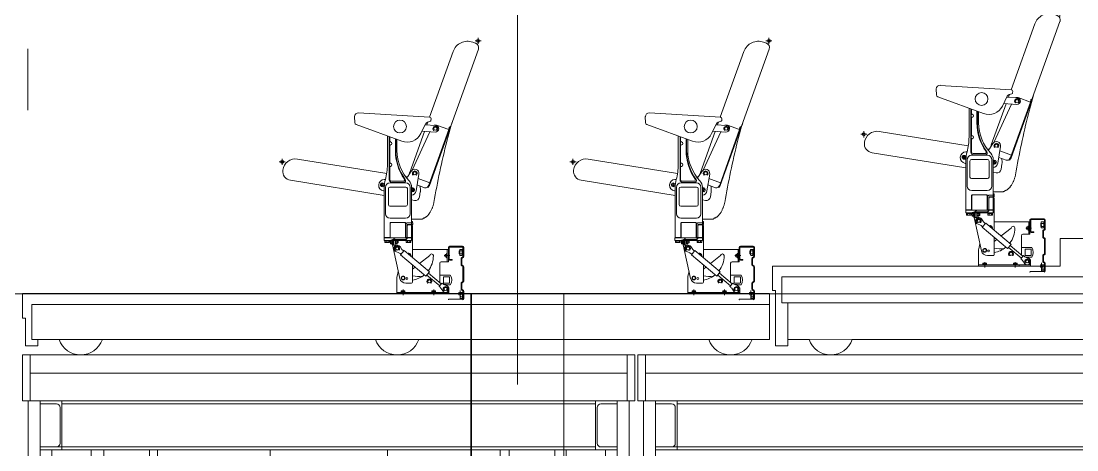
# Model space of a CAD drawing. Header units: millimetres. Extents: x 51154 to 151340, y -24069 to 30962.
# Drawn here: x 108710 to 112159, y -1409 to -10 of the extents above; entities that cross this region are included whole.
import ezdxf

# ---------------------------------------------------------------- set-up
doc = ezdxf.new("R2010")
doc.units = ezdxf.units.MM
for name, pattern in [('IMPORT-CENTRE2', [5625, 3750, -625, 625, -625]), ('IMPORT-HIDDEN2 _5_', [952.5, 635, -317.5]), ('Осевые', [6350, 1270, -952.5, 3175, -952.5])]:
    doc.linetypes.add(name, pattern=pattern)
for name, color, linetype, lineweight, true_color in [('Ломаная-1-1', 9, 'Continuous', 9, 0x808080), ('Ломаная-1-2', 9, 'IMPORT-CENTRE2', 9, 0x808080), ('Ломаная-1-3', 9, 'IMPORT-HIDDEN2 _5_', 9, 0x808080), ('Оси-3', 7, 'Осевые', 9, 0xaaaaaa), ('Партер_ТХ_для_Разрез_dwg _2_-1', 9, 'Continuous', 9, 0x808080)]:
    doc.layers.add(name, color=color, linetype=linetype, lineweight=lineweight, true_color=true_color)
doc.layers.add('Перекрытия', color=7, linetype='Continuous', lineweight=9)
doc.layers.add('Стены', color=7, linetype='Continuous', lineweight=9)

# ---------------------------------------------------------------- blocks, each defined once
blk = doc.blocks.new('Партер_ТХ_для_Разрез_dwg_A$C5df4dec9-8380821-Разрез 1-1')
at = {"layer": 'Ломаная-1-1'}
for p, q in [((112085.5, 11.7), (112094.9, 8.3)), ((112092.9, 15.9), (112112.9, 15.9)), ((112102.9, 5.9), (112102.9, 25.9)), ((112021.5, -18.5), (111944.3, -233.5)), ((112103.9, -10.9), (112013.5, -262.5)), ((111944.7, -233.5), (111712.6, -219.2)), ((111949, -243.8), (111949.4, -238.8)), ((111704.7, -256.8), (111853.8, -311.3)), ((111931.7, -254.6), (111915.8, -286.7)), ((111930.2, -257.6), (111964.1, -259.7)), ((111938.6, -249.2), (111935.5, -257.9)), ((111937.5, -249.6), (111947, -246.4)), ((111957.6, -270.7), (111958.4, -270.7)), ((111959.5, -273.8), (111958.5, -276.3)), ((111962.1, -265.9), (111961.7, -265.1)), ((111964.8, -265.9), (111965.1, -265.1)), ((111967.3, -273.8), (111968.4, -276.3)), ((111969.2, -270.7), (111968.4, -270.7)), ((111806.7, -388.1), (111806.7, -294.1)), ((111812.7, -437.1), (111812.7, -296.3)), ((111814.7, -311.1), (111814.7, -297)), ((111832.7, -342.1), (111832.7, -303.6)), ((111834.2, -342.1), (111834.2, -304.1)), ((111837.7, -342.1), (111837.7, -305.4)), ((111927.7, -279.5), (111879.5, -413.7)), ((111887.9, -405.9), (111945.6, -280.6)), ((111919.6, -279), (111962.8, -281.7)), ((111814.7, -381.1), (111814.7, -326)), ((111452.9, -379), (111472.9, -379)), ((111462.9, -389), (111462.9, -369)), ((111804.4, -417.1), (111512.8, -369.9)), ((111814.7, -436.1), (111814.7, -396)), ((111873.5, -426.2), (111884.9, -409)), ((111894.8, -411.7), (111894.5, -410.9)), ((111897.5, -411.7), (111897.8, -410.9)), ((111489.9, -439.1), (111796.7, -488.8)), ((111796.2, -436.2), (111800.4, -436)), ((111815.4, -447.6), (111866.4, -447.6)), ((111820.7, -442.1), (111858.6, -442.1)), ((111821.7, -446.1), (111860.4, -446.1)), ((111872, -428.1), (111866.2, -427.1)), ((111890.4, -416.5), (111891.2, -416.5)), ((111892.3, -419.6), (111891.2, -422.1)), ((111900.1, -419.6), (111901.1, -422.1)), ((111900.7, -473), (111909.5, -418.7)), ((111901.9, -416.5), (111901.2, -416.5)), ((111945.2, -446.9), (111907.1, -433.2)), ((111787.3, -454.7), (111787.3, -453.5)), ((111789.8, -451), (111791, -451)), ((111791, -457.2), (111789.8, -457.2)), ((111793.5, -453.5), (111793.5, -454.7)), ((111794.2, -474), (111796.7, -474.4)), ((111796.7, -625.1), (111796.7, -463.1)), ((111800.9, -548.1), (111800.9, -462.1)), ((111809.8, -518.5), (111809.8, -466.2)), ((111814.9, -461.1), (111866.9, -461.1)), ((111872, -518.5), (111872, -466.2)), ((111880.9, -462.1), (111880.9, -548.1)), ((111885.7, -625.1), (111885.7, -461.5)), ((111886, -470.7), (111886, -469.5)), ((111888.5, -467), (111889.7, -467)), ((111889.7, -473.2), (111888.5, -473.2)), ((111892.2, -469.5), (111892.2, -470.7)), ((111903.7, -454.3), (111928.4, -463.2)), ((111914.3, -477), (111911.7, -493.3)), ((111885.7, -503.2), (111895.6, -504.8)), ((111814.9, -523.6), (111866.9, -523.6)), ((111815.3, -625.1), (111815.3, -579.1)), ((111866.4, -562.6), (111815.4, -562.6)), ((111815.9, -580.1), (111815.9, -624.1)), ((111864.6, -577.1), (111817.3, -577.1)), ((111865.9, -624.1), (111865.9, -580.1)), ((111866.6, -579.1), (111866.6, -625.1)), ((111885.7, -584.1), (111885.9, -584.1)), ((111888.9, -587.1), (111888.9, -691.8)), ((111797.7, -626.1), (111814.3, -626.1)), ((111812.2, -642.6), (111799.6, -642.6)), ((111803.9, -637.1), (111805.9, -635.1)), ((111805.9, -637.1), (111807.9, -635.1)), ((111817.2, -635.7), (111817.2, -645.5)), ((111822.7, -640.6), (111821.2, -639.1)), ((111822.7, -642.1), (111821.2, -640.6)), ((111847.4, -759.3), (111823.4, -650.1)), ((111831.9, -639.1), (111833.4, -640.6)), ((111831.9, -640.6), (111833.4, -642.1)), ((111867.6, -626.1), (111884.7, -626.1)), ((111882.2, -642.6), (111869.6, -642.6)), ((111873.9, -637.1), (111875.9, -635.1)), ((111875.9, -637.1), (111877.9, -635.1)), ((111833.1, -661.7), (111833.9, -661.7)), ((111835, -664.8), (111834, -667.2)), ((111844.4, -676.1), (111834.4, -671.7)), ((111837.5, -656.8), (111837.2, -656.1)), ((111840.3, -656.8), (111840.6, -656.1)), ((111842.8, -664.8), (111843.9, -667.2)), ((111844.7, -661.7), (111843.9, -661.7)), ((111850.9, -680.8), (111847.9, -678.3)), ((111854.1, -664.5), (111848, -655.5)), ((111859.9, -670.1), (111856.9, -667.6)), ((111874.2, -679.6), (111874.2, -679.5)), ((111877.3, -680.2), (111877.6, -679.5)), ((111881.7, -685.1), (111880.9, -685.1)), ((111911.7, -711), (111944.9, -685.1)), ((112010.9, -685.1), (111991.8, -685.1)), ((111994.4, -683.1), (111994.4, -687.1)), ((111995.2, -685.1), (111998.4, -685.1)), ((111998.4, -681.1), (111998.4, -689.1)), ((112002.4, -678.6), (112000.4, -678.6)), ((112002.4, -665.1), (112002.4, -705.1)), ((111888.9, -715.3), (111888.9, -772.1)), ((111888.9, -728.8), (111897.2, -722.3)), ((111977.9, -710.1), (111977.9, -771.1)), ((112000.4, -691.6), (112002.4, -691.6)), ((111838.5, -752.4), (111842.4, -736.6)), ((111935.9, -748.3), (111977.7, -783.3)), ((111941.1, -742.1), (111982.9, -777.2)), ((111977.9, -748.4), (112012.1, -748.4)), ((111989.8, -755.4), (111989.8, -773.4)), ((112008.8, -754.4), (111990.8, -754.4)), ((112009.8, -773.4), (112009.8, -755.4)), ((111885.9, -775.1), (111867, -775.1)), ((111938, -769.3), (111938.8, -769.3)), ((111939.9, -772.4), (111938.8, -774.9)), ((111942.4, -764.5), (111942.1, -763.8)), ((111945.1, -764.5), (111945.4, -763.8)), ((111947.7, -772.4), (111948.7, -774.9)), ((111949.5, -769.3), (111948.8, -769.3)), ((111981.6, -791.2), (111987.6, -800.2)), ((111990.8, -774.4), (112008.8, -774.4)), ((111991.3, -779.6), (112001.2, -784)), ((111995.4, -789.2), (111995.1, -788.5)), ((111998.1, -789.2), (111998.4, -788.5)), ((111998.7, -780.4), (112012.1, -780.4)), ((112047.6, -774.6), (112047.6, -794.6)), ((112049.9, -774.6), (112049.9, -794.6)), ((111837.9, -805.6), (112007.9, -805.6)), ((111857.9, -803.6), (111856.4, -805.1)), ((111857.9, -814.1), (111857.9, -796)), ((111859.4, -803.6), (111857.9, -805.1)), ((111957.9, -803.6), (111956.4, -805.1)), ((111957.9, -814.1), (111957.9, -796)), ((111959.4, -803.6), (111957.9, -805.1)), ((111960.8, -803.6), (111960.8, -800)), ((111970.9, -805.6), (111970.9, -809.1)), ((111991, -794.1), (111991.8, -794.1)), ((111992.9, -797.2), (111991.8, -799.6)), ((112000.7, -797.2), (112001.7, -799.6)), ((112002.5, -794.1), (112001.8, -794.1)), ((112052.1, -827.3), (112006.4, -827.3)), ((112033.9, -809.1), (112053.9, -809.1)), ((112043.9, -819.1), (112043.9, -799.1)), ((112043.9, -809.1), (112043.9, -827.1)), ((112049.5, -797.8), (112052.9, -799.8)), ((112050.7, -795.8), (112054, -797.8)), ((112053.4, -805.6), (112051.9, -805.6)), ((112051.9, -823.6), (112053.4, -823.6)), ((112053.6, -825.8), (112053.6, -801.1)), ((112055.9, -825.8), (112055.9, -801.1)), ((112005.9, -827.8), (112005.9, -829.1))]:
    blk.add_line(p, q, dxfattribs=at)
at = {"layer": 'Ломаная-1-1', "flags": 128}
for points in [[(111699.4, -230.9), (111699.3, -231.9), (111700.1, -250.5)], [(111967.5, -259.4), (112007.4, -273.7), (112008.1, -265.8), (112010.1, -265.9), (112009.4, -274.2), (111944, -456.2), (111939.3, -463), (111937.6, -461.8), (111942.2, -455.3), (112007.4, -273.7)], [(111885.7, -573.9), (111889, -573.9), (111889, -577.1), (111885.7, -577.1)], [(111885.7, -583.1), (111889.4, -583.1), (111889.4, -578.1), (111885.7, -578.1)], [(111813.6, -635.1), (111813.6, -637.1), (111798.2, -637.1), (111798.2, -635.1)], [(111798.4, -637.1), (111798.4, -641.9), (111799.6, -642.6), (111802.2, -641.9), (111802.2, -637.1)], [(111813.4, -637.1), (111813.4, -641.9), (111812.2, -642.6), (111809.7, -641.9), (111809.7, -637.1)], [(111817.5, -635.1), (111817.2, -635.7), (111817.7, -637.7), (111821.2, -637.7)], [(111821.2, -646.3), (111817.7, -646.3), (111817.2, -645.5), (111817.7, -643.4), (111821.2, -643.4)], [(111821.2, -635.1), (111821.2, -646.7), (111822.7, -646.7)], [(111825.9, -635.1), (111825.9, -650.1), (111822.7, -650.1), (111822.7, -635.1)], [(111826.9, -635.1), (111826.9, -650.6), (111831.9, -650.6), (111831.9, -635.1)], [(111831.9, -646.7), (111833.4, -646.7), (111833.4, -635.1)], [(111833.4, -634.8), (111837.9, -634.8), (111838.1, -635.1), (111838.4, -635.7), (111837.9, -637.7), (111833.4, -637.7)], [(111833.4, -646.3), (111837.9, -646.3), (111838.4, -645.5), (111838.4, -635.7)], [(111833.4, -643.4), (111837.9, -643.4), (111838.4, -645.5), (111837.9, -643.4)], [(111838.4, -637.6), (111841.2, -637.6), (111842.2, -638.6), (111842.2, -642.6), (111841.2, -643.6), (111838.4, -643.6)], [(111883.6, -635.1), (111883.6, -637.1), (111868.2, -637.1), (111868.2, -635.1)], [(111868.4, -637.1), (111868.4, -641.9), (111869.6, -642.6), (111872.2, -641.9), (111872.2, -637.1)], [(111883.4, -637.1), (111883.4, -641.9), (111882.2, -642.6), (111879.7, -641.9), (111879.7, -637.1)], [(111888.9, -665.1), (112005.9, -665.1), (112005.9, -705.1), (111982.9, -705.1)], [(111999.4, -679.1), (111998.4, -681.1), (111995.2, -681.1)], [(111999.4, -691.1), (111998.4, -689.1), (111995.2, -689.1)], [(111837.9, -757.2), (111837.9, -809.1), (112007.9, -809.1), (112007.9, -793.7)], [(111987.8, -777.4), (111984.8, -774.9), (111975.8, -785.6), (111978.8, -788.1)], [(112005, -786.6), (111997.9, -779.6), (111991.2, -779.6)], [(111851.8, -805.1), (111851.8, -803.6), (111864, -803.6), (111864, -805.1)], [(111852.2, -803.6), (111852.2, -800), (111853, -799.6), (111855, -800), (111855, -803.6)], [(111853, -799.6), (111862.8, -799.6), (111863.7, -800), (111863.7, -803.6)], [(111860.8, -803.6), (111860.8, -800), (111862.8, -799.6), (111860.8, -800)], [(111951.8, -805.1), (111951.8, -803.6), (111964, -803.6), (111964, -805.1)], [(111952.2, -803.6), (111952.2, -800), (111953, -799.6)], [(111955, -803.6), (111955, -800), (111953, -799.6), (111962.8, -799.6), (111960.8, -800), (111962.8, -799.6), (111963.7, -800), (111963.7, -803.6)], [(112051.9, -809.7), (112045.8, -809.7), (112044.9, -806.3), (112045.8, -804.8), (112051.9, -804.8), (112051.9, -824.4), (112045.8, -824.4), (112044.9, -822.8), (112044.9, -806.3)], [(112044.9, -822.8), (112045.8, -819.5), (112051.9, -819.5)]]:
    blk.add_lwpolyline(points, dxfattribs=at)
for points in [[(111795.9, -627.1), (111795.9, -635.1), (111885.9, -635.1), (111885.9, -627.1)], [(112009.7, -654.6), (112052.1, -654.6)], [(111849.6, -682.4), (111932.7, -752.1), (111944.3, -738.3), (111861.2, -668.6)], [(111999.4, -677.6), (111999.4, -692.6), (112000.4, -692.6), (112000.4, -677.6)], [(112005.9, -695.8), (112005.9, -658.4)], [(112008.2, -695.8), (112008.2, -658.4)], [(112009.7, -656.9), (112052.1, -656.9)], [(112041.1, -678.6), (112041.1, -670.6), (112042.1, -669.6), (112042.9, -669.6), (112042.1, -669.6), (112041.1, -670.6)], [(112042.1, -679.6), (112042.9, -679.6), (112042.1, -679.6), (112041.1, -678.6)], [(112050, -679.5), (112050.9, -682.8), (112050, -684.4), (112043.8, -684.4), (112042.9, -682.8), (112042.9, -666.3), (112043.8, -669.7), (112050, -669.7), (112050.9, -666.3), (112050, -664.8), (112043.8, -664.8), (112042.9, -666.3), (112042.9, -682.8), (112043.8, -679.5)], [(112042.9, -666.3), (112043.8, -669.7), (112050, -669.7), (112050.9, -666.3), (112050, -664.8), (112043.8, -664.8)], [(112050.9, -682.8), (112050, -684.4), (112043.8, -684.4), (112042.9, -682.8), (112043.8, -679.5), (112050, -679.5)], [(112052.9, -689.3), (112049.5, -691.3)], [(112050.9, -683.8), (112053.4, -683.8), (112050.9, -683.8), (112050.9, -665.4), (112053.4, -665.4), (112050.9, -665.4)], [(112050.9, -672.1), (112053.4, -674.6)], [(112050.9, -674.6), (112053.4, -677.1)], [(112053.6, -658.4), (112053.6, -688)], [(112055.9, -658.4), (112055.9, -688)], [(112017.4, -697.3), (112009.7, -697.3)], [(112017.4, -699.6), (112009.7, -699.6)], [(112017.9, -699.1), (112017.9, -697.8)], [(112047.6, -714.6), (112047.6, -694.6)], [(112052.9, -719.8), (112049.5, -717.8)], [(112049.9, -714.6), (112049.9, -694.6)], [(112054, -691.3), (112050.7, -693.3)], [(112054, -717.8), (112050.7, -715.8)], [(112053.6, -721.1), (112053.6, -768)], [(112055.9, -721.1), (112055.9, -768)], [(111862.9, -760.7), (111857.9, -763.6), (111852.9, -760.7), (111852.9, -755), (111857.9, -752.1), (111862.9, -755)], [(112052.9, -769.3), (112049.5, -771.3)], [(112054, -771.3), (112050.7, -773.3)]]:
    blk.add_lwpolyline(points, close=True, dxfattribs=at)
at = {"layer": 'Ломаная-1-1'}
for centre, radius in [((112102.9, 15.9), 5), ((111847.7, -263.6), 21), ((111963.4, -270.7), 5), ((111462.9, -379), 5), ((111896.2, -416.5), 5), ((111790.4, -454.1), 6.2), ((111790.4, -454.1), 5.88), ((111838.9, -661.7), 5), ((111857.9, -757.9), 6.1), ((111857.9, -757.9), 5), ((111870.7, -759.9), 3.1), ((111943.8, -769.3), 5), ((111996.8, -794.1), 5), ((112043.9, -809.1), 5)]:
    blk.add_circle(centre, radius, dxfattribs=at)
for centre, radius, start, end in [((112068.6, -35.4), 50, 70.2389, 160.2389), ((112089.8, -5.8), 15, 340.2389, 70.2389), ((111711.8, -231.6), 12.5, 86.4594, 176.4594), ((111944.4, -238.5), 5, 356.4594, 86.4594), ((111707.1, -250.2), 7, 182.4594, 249.9164), ((111940.7, -259.1), 10, 108.2608, 153.5273), ((111946.1, -243.6), 3, 288.2608, 356.4594), ((111963.4, -270.7), 8, 314.3628, 225.6372), ((111963.4, -270.7), 6.2, 110.7491, 176.0454), ((111957.6, -270.3), 0.4, 176.0454, 270), ((111963.4, -270.7), 12, 70.2389, 110.0325), ((111961.4, -265.3), 0.4, 22.7577, 110.7491), ((111963.4, -270.7), 11, 266.476, 86.476), ((111965.5, -265.3), 0.4, 69.2509, 157.2423), ((111963.4, -270.7), 6.2, 3.9546, 69.2509), ((111969.2, -270.3), 0.4, 270, 3.9546), ((112008.8, -260.9), 5, 270.3324, 340.2389), ((111871, -264.4), 50, 249.9164, 333.5273), ((111958.1, -276.1), 0.4, 225.6372, 337.2423), ((111968.7, -276.1), 0.4, 202.7577, 314.3628), ((111831.9, -318.3), 18, 165.4619, 196.4847), ((111817.2, -311.1), 2.5, 180, 266.1774), ((111817.2, -326), 2.5, 93.8226, 180), ((111816.7, -318.6), 5, 273.8226, 86.1774), ((111994.2, -341.8), 161.5, 180.0933, 215.2308), ((111994.2, -341.8), 160, 180.0933, 216.2942), ((111987.6, -339), 150, 181.1497, 222.8476), ((111506.2, -410.8), 41.5, 80.798, 173.2899), ((111494.7, -409.5), 30, 173.2899, 260.798), ((111626.7, -388.9), 180, 344.6396, 0.2654), ((111831.9, -388.3), 18, 165.4619, 196.4847), ((111817.2, -381.1), 2.5, 180, 266.1774), ((111817.2, -396), 2.5, 93.8226, 180), ((111816.7, -388.6), 5, 273.8226, 86.1774), ((111907.7, -423.9), 30, 160.2389, 171.2397), ((111896.2, -416.5), 13.5, 350.798, 146.3235), ((111896.2, -416.5), 8, 314.3628, 225.6372), ((111896.2, -416.5), 6.2, 110.7491, 176.0454), ((111894.1, -411.1), 0.4, 22.7577, 110.7491), ((111898.2, -411.1), 0.4, 69.2509, 157.2423), ((111896.2, -416.5), 6.2, 3.9546, 69.2509), ((111797.2, -455.2), 19, 92.9046, 260.798), ((111896.7, -463.1), 100, 164.6396, 180), ((111815.4, -462.1), 14.5, 90, 180), ((111821.7, -437.1), 9, 180, 270), ((111820.7, -436.1), 6, 180, 270), ((111858.6, -437.6), 4.5, 270, 35.2308), ((111860.4, -440.1), 6, 270, 36.2942), ((111866.4, -462.1), 14.5, 0, 90), ((111861, -417.9), 15, 301.7028, 326.3235), ((111855.7, -461.5), 30, 360, 42.8476), ((111890.4, -416.1), 0.4, 176.0454, 270), ((111890.8, -422), 0.4, 225.6372, 337.2423), ((111901.5, -422), 0.4, 202.7577, 314.3628), ((111901.9, -416.1), 0.4, 270, 3.9546), ((111787.3, -451), 2.5, 270, 0), ((111787.3, -457.2), 2.5, 0, 90), ((111793.5, -451), 2.5, 180, 270), ((111793.5, -457.2), 2.5, 90, 180), ((111814.9, -466.2), 5.1, 90, 180), ((111866.9, -466.2), 5.1, 0, 90), ((111889.1, -470.1), 6.2, 236.0931, 123.9069), ((111889.1, -470.1), 5.88, 233.9889, 126.0111), ((111882.9, -470.1), 18, 278.7173, 350.798), ((111886, -467), 2.5, 270, 0), ((111886, -473.2), 2.5, 0, 90), ((111892.2, -467), 2.5, 180, 270), ((111892.2, -473.2), 2.5, 90, 180), ((111873.4, -470.3), 41.5, 350.798, 17.8877), ((111931.8, -453.8), 10, 250.2389, 305.9877), ((111897.9, -491), 14, 260.798, 350.798), ((111815.4, -548.1), 14.5, 180, 270), ((111814.9, -518.5), 5.1, 180, 270), ((111866.4, -548.1), 14.5, 270, 360), ((111866.9, -518.5), 5.1, 270, 360), ((111817.3, -579.1), 2, 90, 180), ((111818.9, -580.1), 3, 90, 180), ((111862.9, -580.1), 3, 0, 90), ((111864.6, -579.1), 2, 0, 90), ((111885.9, -587.1), 3, 0, 90), ((111797.7, -625.1), 1, 180, 270), ((111805.9, -632.1), 10.5, 249.065, 290.935), ((111814.3, -625.1), 1, 270, 0), ((111818.9, -624.1), 3, 180, 270), ((111825.9, -640.6), 8.67, 160.6265, 199.3735), ((111838.9, -661.7), 11, 34.0174, 246.0067), ((111838.9, -661.7), 8, 314.3628, 225.6372), ((111829.7, -640.6), 8.67, 340.6265, 19.3735), ((111862.9, -624.1), 3, 270, 0), ((111867.6, -625.1), 1, 180, 270), ((111875.9, -632.1), 10.5, 249.065, 290.935), ((111884.7, -625.1), 1, 270, 0), ((112009.7, -658.4), 3.8, 90, 180), ((112009.7, -658.4), 3.8, 90, 180), ((112052.1, -658.4), 3.8, 0, 90), ((112052.1, -658.4), 3.8, 0, 90), ((111838.9, -661.7), 6.2, 110.7491, 176.0454), ((111833.1, -661.3), 0.4, 176.0454, 270), ((111833.6, -667.1), 0.4, 225.6372, 337.2423), ((111836.9, -656.2), 0.4, 22.7577, 110.7491), ((111841, -656.2), 0.4, 69.2509, 157.2423), ((111838.9, -661.7), 6.2, 3.9546, 69.2509), ((111844.2, -667.1), 0.4, 202.7577, 314.3628), ((111838.3, -689.8), 15, 50.0121, 66.0067), ((111844.7, -661.3), 0.4, 270, 3.9546), ((111866.5, -656.1), 15, 214.0174, 230.0121), ((111875.9, -685.1), 8, 343.2115, 116.8127), ((111873.8, -679.6), 0.4, 22.7577, 87.7552), ((111875.9, -685.1), 5, 359.0838, 100.9404), ((111878, -679.6), 0.4, 69.2509, 157.2423), ((111875.9, -685.1), 6.2, 3.9546, 69.2509), ((111881.7, -684.7), 0.4, 270, 3.9546), ((111875.9, -685.1), 81, 322.2437, 360), ((111950.9, -685.1), 6, 0, 180), ((111997.4, -683.1), 3.04, 138.8879, 221.1121), ((111997.4, -687.1), 3.04, 138.8879, 221.1121), ((112009.7, -658.4), 1.5, 90, 180), ((112009.7, -658.4), 1.5, 90, 180), ((112056.8, -674.6), 13.9, 159.3001, 200.6999), ((112056.8, -674.6), 13.9, 159.3001, 200.6999), ((112037, -674.6), 13.9, 339.3001, 20.6999), ((112037, -674.6), 13.9, 339.3001, 20.6999), ((112052.1, -658.4), 1.5, 0, 90), ((112052.1, -658.4), 1.5, 0, 90), ((112052.1, -688), 1.5, 300, 0), ((112052.1, -688), 1.5, 300, 0), ((112052.1, -688), 3.8, 300, 0), ((112052.1, -688), 3.8, 300, 0), ((111982.9, -710.1), 5, 90, 180), ((112009.7, -695.8), 3.8, 180, 270), ((112009.7, -695.8), 3.8, 180, 270), ((112009.7, -695.8), 1.5, 180, 270), ((112009.7, -695.8), 1.5, 180, 270), ((112017.4, -697.8), 0.5, 0, 90), ((112017.4, -697.8), 0.5, 0, 90), ((112017.4, -699.1), 0.5, 270, 0), ((112017.4, -699.1), 0.5, 270, 0), ((112051.4, -694.6), 3.8, 120, 180), ((112051.4, -694.6), 3.8, 120, 180), ((112051.4, -714.6), 3.8, 180, 240), ((112051.4, -714.6), 3.8, 180, 240), ((112051.4, -694.6), 1.5, 120, 180), ((112051.4, -694.6), 1.5, 120, 180), ((112051.4, -714.6), 1.5, 180, 240), ((112051.4, -714.6), 1.5, 180, 240), ((112052.1, -721.1), 1.5, 0, 60), ((112052.1, -721.1), 1.5, 0, 60), ((112052.1, -721.1), 3.8, 0, 60), ((112052.1, -721.1), 3.8, 0, 60), ((111857.9, -757.2), 20, 166, 180), ((111875.9, -685.1), 81, 279.2356, 309.4511), ((111907.8, -673), 80, 256.3642, 280.0898), ((111990.8, -755.4), 1, 90, 180), ((112008.8, -755.4), 1, 0, 90), ((111986.8, -764.4), 30, 327.769, 32.231), ((111867, -755.1), 20, 192.4, 270), ((111885.9, -772.1), 3, 270, 0), ((111943.8, -769.3), 8, 314.3628, 225.6372), ((111943.8, -769.3), 6.2, 110.7491, 176.0454), ((111938, -768.9), 0.4, 176.0454, 270), ((111938.4, -774.8), 0.4, 225.6372, 337.2423), ((111941.7, -763.9), 0.4, 22.7577, 110.7491), ((111945.8, -763.9), 0.4, 69.2509, 157.2423), ((111943.8, -769.3), 6.2, 3.9546, 69.2509), ((111949.1, -774.8), 0.4, 202.7577, 314.3628), ((111949.5, -768.9), 0.4, 270, 3.9546), ((111986.4, -771.1), 8.5, 180, 195.0326), ((111969.1, -799.6), 15, 34.0174, 50.0121), ((111996.8, -794.1), 11, 214.0174, 66.0067), ((111997.4, -765.9), 15, 230.0121, 246.0067), ((111996.8, -794.1), 8, 314.3628, 225.6372), ((111990.8, -773.4), 1, 180, 270), ((111996.8, -794.1), 6.2, 110.7491, 176.0454), ((111994.7, -788.6), 0.4, 22.7577, 110.7491), ((111998.8, -788.6), 0.4, 69.2509, 157.2423), ((111996.8, -794.1), 6.2, 3.9546, 69.2509), ((111997.9, -793.7), 10, 0, 45), ((112008.8, -773.4), 1, 270, 0), ((112051.4, -774.6), 3.8, 120, 180), ((112051.4, -774.6), 3.8, 120, 180), ((112051.4, -774.6), 1.5, 120, 180), ((112051.4, -774.6), 1.5, 120, 180), ((112052.1, -768), 1.5, 300, 0), ((112052.1, -768), 1.5, 300, 0), ((112052.1, -768), 3.8, 300, 0), ((112052.1, -768), 3.8, 300, 0), ((111857.9, -808.2), 8.67, 70.6265, 109.3735), ((111957.9, -808.2), 8.67, 70.6265, 109.3735), ((111991, -793.7), 0.4, 176.0454, 270), ((112002.5, -793.7), 0.4, 270, 3.9546), ((112006.4, -827.8), 0.5, 90, 180), ((112058.8, -814.6), 13.9, 159.3001, 200.6999), ((112051.4, -794.6), 3.8, 180, 240), ((112051.4, -794.6), 1.5, 180, 240), ((112052.1, -825.8), 1.5, 270, 0), ((112052.1, -825.8), 3.8, 270, 0), ((112052.1, -801.1), 1.5, 0, 60), ((112052.1, -801.1), 3.8, 0, 60), ((112006.4, -829.1), 0.5, 180, 270)]:
    blk.add_arc(centre, radius, start, end, dxfattribs=at)
at = {"layer": 'Ломаная-1-2'}
for p, q in [((111885.7, -566.5), (111916.8, -566.5)), ((111927, -562.6), (111925, -562.1))]:
    blk.add_line(p, q, dxfattribs=at)
for centre, radius, start, end in [((112920.8, -535.7), 946.8, 162.2759, 166.3405), ((114602.2, -965.1), 2682.2, 165.9081, 170.2566), ((111859.1, -491), 101.6, 328.1682, 348.5489), ((111900.8, -517.3), 52.3, 299.9398, 328.5624), ((111916.8, -556.5), 10, 270.05, 325.7988)]:
    blk.add_arc(centre, radius, start, end, dxfattribs=at)
at = {"layer": 'Ломаная-1-3'}
for p, q in [((111815.9, -580.1), (111815.9, -624.1)), ((111862.9, -577.1), (111818.9, -577.1)), ((111865.9, -624.1), (111865.9, -580.1)), ((111865.9, -584.6), (111865.9, -625.6)), ((111870.9, -625.6), (111870.9, -584.6)), ((111885.7, -578.1), (111872.4, -578.1)), ((111872.4, -583.1), (111885.7, -583.1)), ((111818.9, -627.1), (111862.9, -627.1)), ((111822.7, -635.1), (111822.7, -633.1)), ((111825.9, -633.1), (111825.9, -635.1)), ((111826.9, -633.6), (111826.9, -635.1)), ((111831.9, -635.1), (111831.9, -633.6)), ((111864.4, -627.1), (111833.4, -627.1)), ((111833.4, -632.1), (111864.4, -632.1))]:
    blk.add_line(p, q, dxfattribs=at)
at = {"layer": 'Ломаная-1-3', "flags": 128}
for points in [[(111823.4, -650.1), (111821, -638.9), (111820.9, -638.3), (111820.9, -635.1), (111821.7, -633.1), (111823.9, -632.1), (111867.9, -632.1), (111870.9, -629.1), (111870.9, -587.1), (111873.9, -584.1), (111885.7, -584.1)], [(111821.2, -634.8), (111817.7, -634.8), (111817.5, -635.1)], [(111822.7, -634.5), (111821.2, -634.5), (111821.2, -635.1)], [(111831.9, -634.5), (111833.4, -634.5), (111833.4, -635.1)]]:
    blk.add_lwpolyline(points, dxfattribs=at)
at = {"layer": 'Ломаная-1-3'}
for centre, radius, start, end in [((111818.9, -580.1), 3, 90, 180), ((111862.9, -580.1), 3, 0, 90), ((111872.4, -584.6), 6.5, 90, 180), ((111872.4, -584.6), 1.5, 90, 180), ((111818.9, -624.1), 3, 180, 270), ((111833.4, -633.6), 6.5, 90, 175.5883), ((111833.4, -633.6), 6.5, 175.5883, 180), ((111833.4, -633.6), 1.5, 160.5288, 180), ((111833.4, -633.6), 1.5, 90, 160.5288), ((111862.9, -624.1), 3, 270, 0), ((111864.4, -625.6), 6.5, 270, 360), ((111864.4, -625.6), 1.5, 270, 0)]:
    blk.add_arc(centre, radius, start, end, dxfattribs=at)
blk = doc.blocks.new('Партер_ТХ_для_Разрез_dwg_A$C16a90a89-8380814-Разрез 1-1')
at = {"layer": 'Ломаная-1-1'}
for p, q in [((106729.8, -2559.2), (108679.8, -2559.2)), ((106816.4, -2649.2), (108577.9, -2649.2)), ((106827.3, -2670.7), (106827.3, -2787.7)), ((106832.8, -2658.7), (108576.8, -2658.7)), ((108582.3, -2670.7), (108582.3, -2787.7)), ((106816.4, -2799.7), (108576.8, -2799.7)), ((106731.6, -3654.8), (106732, -3651.5)), ((106733.2, -3650.4), (106752.4, -3650.4)), ((106742.8, -3625.3), (106742.8, -3759.2)), ((106753.7, -3651.5), (106754, -3654.8)), ((108656, -3651.5), (108655.6, -3654.8)), ((108676.4, -3650.4), (108657.2, -3650.4)), ((108666.8, -3625.3), (108666.8, -3759.2)), ((108678, -3654.8), (108677.7, -3651.5)), ((106723.3, -3729.7), (106723.3, -3663.4)), ((106762.3, -3663.4), (106762.3, -3729.7)), ((108647.3, -3663.4), (108647.3, -3729.7)), ((108686.3, -3729.7), (108686.3, -3663.4))]:
    blk.add_line(p, q, dxfattribs=at)
at = {"layer": 'Ломаная-1-1', "flags": 128}
for points in [[(106704.8, -2499.2), (106704.8, -2649.2), (106729.8, -2649.2), (106729.8, -2499.2)], [(108679.8, -2499.2), (106729.8, -2499.2), (106729.8, -2649.2), (108679.8, -2649.2), (108679.8, -2499.2), (108704.8, -2499.2), (108704.8, -2649.2), (108679.8, -2649.2)], [(106762.8, -3645.8), (106762.8, -2649.2), (106762.8, -3645.8), (106762.8, -2649.2)], [(108646.8, -3645.8), (108646.8, -2649.2), (108646.8, -3645.8), (108646.8, -2649.2)], [(106800.2, -2809.2), (106928.8, -2809.2), (106928.8, -2858.3), (106800.2, -2858.3)], [(107145.7, -2809.2), (107514.3, -2809.2), (107514.3, -2858.3), (107145.7, -2858.3)], [(107896.7, -2809.2), (108265.3, -2809.2), (108265.3, -2858.3), (107896.7, -2858.3)], [(106756.5, -3656.2), (106751.3, -3656.2), (106751.3, -3658.8), (106759.1, -3658.8), (106759.1, -3645.8), (106726.6, -3645.8), (106726.6, -3658.8), (106734.4, -3658.8), (106734.4, -3656.2), (106729.2, -3656.2), (106729.2, -3648.4), (106756.5, -3648.4)], [(108653.2, -3656.2), (108658.4, -3656.2), (108658.4, -3658.8), (108650.6, -3658.8), (108650.6, -3645.8), (108683.1, -3645.8), (108683.1, -3658.8), (108675.3, -3658.8), (108675.3, -3656.2), (108680.5, -3656.2), (108680.5, -3648.4), (108653.2, -3648.4)]]:
    blk.add_lwpolyline(points, close=True, dxfattribs=at)
for points in [[(106722.8, -2649.2), (106722.8, -3645.8), (106762.8, -3645.8), (106722.8, -3645.8)], [(106815.3, -2799.7), (106762.8, -2799.7), (106762.8, -2809.2), (106832.8, -2809.2), (106832.8, -2649.2)], [(106832.8, -2649.2), (106762.8, -2649.2), (106762.8, -2658.7), (106815.3, -2658.7)], [(108576.8, -2809.2), (108576.8, -2649.2), (108646.8, -2649.2), (108646.8, -2658.7), (108594.3, -2658.7)], [(108686.8, -2649.2), (108686.8, -3645.8), (108646.8, -3645.8), (108686.8, -3645.8)], [(108594.3, -2799.7), (108646.8, -2799.7), (108646.8, -2809.2), (108576.8, -2809.2), (106832.8, -2809.2)], [(107119.1, -2809.2), (106970.5, -2809.2), (106970.5, -2858.3), (107119.1, -2858.3), (107119.1, -2809.2)], [(108294.8, -2809.2), (108443.4, -2809.2), (108443.4, -2858.3), (108294.8, -2858.3), (108294.8, -2809.2)], [(108480.8, -2809.2), (108609.4, -2809.2), (108609.4, -2858.3), (108480.8, -2858.3), (108480.8, -2809.2)], [(106725.9, -3660.8), (106742.8, -3660.8), (106759.7, -3660.8)], [(106753.7, -3667.3), (106748.3, -3667.3), (106742.8, -3667.3), (106737.4, -3667.3), (106731.9, -3667.3)], [(106736.3, -3660.8), (106736.3, -3658.8), (106736.3, -3656.2), (106732.9, -3656.2)], [(106752.7, -3656.2), (106749.3, -3656.2), (106749.3, -3660.8)], [(108683.7, -3660.8), (108666.8, -3660.8), (108649.9, -3660.8)], [(108677.7, -3667.3), (108672.3, -3667.3), (108666.8, -3667.3), (108661.4, -3667.3), (108655.9, -3667.3)], [(108656.9, -3656.2), (108660.3, -3656.2), (108660.3, -3660.8)], [(108673.3, -3660.8), (108673.3, -3658.8), (108673.3, -3656.2), (108676.7, -3656.2)], [(106731.9, -3714.1), (106737.4, -3714.1), (106742.8, -3714.1), (106748.3, -3714.1), (106753.7, -3714.1)], [(106742.8, -3736.2), (106741.6, -3732.2), (106740.4, -3728.3), (106739.2, -3724.3), (106738, -3720.4)], [(106747.7, -3720.4), (106746.4, -3724.3), (106745.2, -3728.3), (106744, -3732.2), (106742.8, -3736.2)], [(108655.9, -3714.1), (108661.4, -3714.1), (108666.8, -3714.1), (108672.3, -3714.1), (108677.7, -3714.1)], [(108666.8, -3736.2), (108665.6, -3732.2), (108664.4, -3728.3), (108663.2, -3724.3), (108662, -3720.4)], [(108671.7, -3720.4), (108670.4, -3724.3), (108669.2, -3728.3), (108668, -3732.2), (108666.8, -3736.2)]]:
    blk.add_lwpolyline(points, dxfattribs=at)
at = {"layer": 'Ломаная-1-1'}
for centre, radius, start, end in [((106815.3, -2670.7), 12, 0, 90), ((108594.3, -2670.7), 12, 90, 180), ((106815.3, -2787.7), 12, 270, 0), ((108594.3, -2787.7), 12, 180, 270), ((106732.9, -3654.9), 1.3, 173.6598, 270), ((106733.2, -3651.7), 1.3, 90, 173.6598), ((106752.4, -3651.7), 1.3, 6.3402, 90), ((106752.7, -3654.9), 1.3, 270, 6.3402), ((108656.9, -3654.9), 1.3, 173.6598, 270), ((108657.2, -3651.7), 1.3, 90, 173.6598), ((108676.4, -3651.7), 1.3, 6.3402, 90), ((108676.7, -3654.9), 1.3, 270, 6.3402), ((106725.9, -3663.4), 2.6, 90, 180), ((106727.2, -3690.7), 1.3, 89.6506, 270.3494), ((106833.8, -3690.7), 106.6, 168.463, 179.3013), ((106731.9, -3669.9), 2.6, 90, 168.463), ((106753.7, -3669.9), 2.6, 11.537, 90), ((106651.8, -3690.7), 106.6, 0.6987, 11.537), ((106758.4, -3690.7), 1.3, 269.6506, 90.3494), ((106759.7, -3663.4), 2.6, 0, 90), ((108649.9, -3663.4), 2.6, 90, 180), ((108651.2, -3690.7), 1.3, 89.6506, 270.3494), ((108757.8, -3690.7), 106.6, 168.463, 179.3013), ((108655.9, -3669.9), 2.6, 90, 168.463), ((108677.7, -3669.9), 2.6, 11.537, 90), ((108575.8, -3690.7), 106.6, 0.6987, 11.537), ((108682.4, -3690.7), 1.3, 269.6506, 90.3494), ((108683.7, -3663.4), 2.6, 0, 90), ((106728, -3703.7), 1.95, 96.4807, 277.5288), ((106833.8, -3690.7), 106.6, 180.6987, 185.9566), ((106833.8, -3690.7), 106.6, 188.0528, 191.537), ((106731.9, -3711.5), 2.6, 191.537, 270), ((106736.7, -3720.8), 1.3, 17.1027, 104.954), ((106748.9, -3720.8), 1.3, 75.046, 162.8973), ((106753.7, -3711.5), 2.6, 270, 348.463), ((106651.8, -3690.7), 106.6, 348.463, 351.9472), ((106757.6, -3703.7), 1.95, 262.4712, 83.5193), ((106651.8, -3690.7), 106.6, 354.0434, 359.3013), ((108652, -3703.7), 1.95, 96.4807, 277.5288), ((108757.8, -3690.7), 106.6, 180.6987, 185.9566), ((108757.8, -3690.7), 106.6, 188.0528, 191.537), ((108655.9, -3711.5), 2.6, 191.537, 270), ((108660.7, -3720.8), 1.3, 17.1027, 104.954), ((108672.9, -3720.8), 1.3, 75.046, 162.8973), ((108677.7, -3711.5), 2.6, 270, 348.463), ((108575.8, -3690.7), 106.6, 348.463, 351.9472), ((108681.6, -3703.7), 1.95, 262.4712, 83.5193), ((108575.8, -3690.7), 106.6, 354.0434, 359.3013), ((106742.8, -3729.7), 19.5, 180, 270), ((106742.8, -3729.7), 16.9, 180, 0), ((106742.8, -3729.7), 19.5, 270, 0), ((108666.8, -3729.7), 19.5, 180, 270), ((108666.8, -3729.7), 16.9, 180, 360), ((108666.8, -3729.7), 19.5, 270, 0)]:
    blk.add_arc(centre, radius, start, end, dxfattribs=at)
for points, knots in [([(106736.4, -3719.5), (106734.9, -3719.9), (106732.1, -3721), (106729.1, -3723.1), (106727.5, -3725), (106726.2, -3727.1), (106725.9, -3728.6), (106725.9, -3729.7)], [0, 0, 0, 0, 0.25, 0.5, 0.625, 0.75, 1, 1, 1, 1]), ([(106759.7, -3729.7), (106759.7, -3728.6), (106759.4, -3727.1), (106758.2, -3725), (106756.5, -3723.1), (106753.5, -3721), (106750.8, -3719.9), (106749.2, -3719.5)], [0, 0, 0, 0, 0.25, 0.375, 0.5, 0.75, 1, 1, 1, 1]), ([(108660.4, -3719.5), (108658.9, -3719.9), (108656.1, -3721), (108653.1, -3723.1), (108651.5, -3725), (108650.2, -3727.1), (108649.9, -3728.6), (108649.9, -3729.7)], [0, 0, 0, 0, 0.25, 0.5, 0.625, 0.75, 1, 1, 1, 1]), ([(108683.7, -3729.7), (108683.7, -3728.6), (108683.4, -3727.1), (108682.2, -3725), (108680.5, -3723.1), (108677.5, -3721), (108674.8, -3719.9), (108673.2, -3719.5)], [0, 0, 0, 0, 0.25, 0.375, 0.5, 0.75, 1, 1, 1, 1])]:
    blk.add_open_spline(points, degree=3, knots=knots, dxfattribs=at)
blk = doc.blocks.new('Партер_ТХ_для_Разрез_dwg_A$Cdd70e238-8380835-Разрез 1-1')
at = {"layer": 'Ломаная-1-1'}
for p, q in [((110749.8, -1159.2), (114929.4, -1159.2)), ((110836.4, -1249.2), (114827.5, -1249.2)), ((110847.3, -1270.7), (110847.3, -1387.7)), ((110852.8, -1258.7), (114826.4, -1258.7)), ((110836.4, -1399.7), (114826.4, -1399.7))]:
    blk.add_line(p, q, dxfattribs=at)
at = {"layer": 'Ломаная-1-1', "flags": 128}
for points in [[(110724.8, -1099.2), (110724.8, -1249.2), (110749.8, -1249.2), (110749.8, -1099.2)], [(114929.4, -1099.1), (110749.8, -1099.1), (110749.8, -1249.2), (114929.4, -1249.2), (114929.4, -1099.1), (114954.8, -1099.1), (114954.8, -1249.1), (114929.4, -1249.1)]]:
    blk.add_lwpolyline(points, close=True, dxfattribs=at)
for points in [[(110742.8, -1249.2), (110742.8, -1439.2), (110782.8, -1439.2), (110782.8, -1249.2), (110782.8, -1439.2), (110782.8, -1249.2), (110782.8, -1439.2)], [(110835.3, -1399.7), (110782.8, -1399.7), (110782.8, -1409.2), (110852.8, -1409.2), (110852.8, -1249.2)], [(110852.8, -1249.2), (110782.8, -1249.2), (110782.8, -1258.7), (110835.3, -1258.7)], [(114843.9, -1399.6), (114896.4, -1399.6), (114896.4, -1409.1), (114826.4, -1409.1), (110852.8, -1409.1)]]:
    blk.add_lwpolyline(points, dxfattribs=at)
at = {"layer": 'Ломаная-1-1'}
for centre, start, end in [((110835.3, -1270.7), 0, 90), ((110835.3, -1387.7), 270, 360)]:
    blk.add_arc(centre, 12, start, end, dxfattribs=at)
blk = doc.blocks.new('Партер_ТХ_для_Разрез_dwg _2_-8380805-Разрез 1-1')
at = {"layer": 'Ломаная-1-1'}
for p, q in [((111154.8, -934.2), (110204.8, -934.2)), ((113184.1, -1048.2), (111425.5, -1049.1))]:
    blk.add_line(p, q, dxfattribs=at)
at = {"layer": 'Ломаная-1-1', "flags": 128}
for points in [[(111214.8, -929.1), (111214.8, -1069.1), (111174.8, -1069.1), (111174.8, -889.1), (111164.8, -889.1), (111164.8, -809.1), (112104.8, -809.1), (112104.8, -719.1), (113054.8, -719.1), (113054.8, -629.1), (114004.8, -629.1), (114004.8, -539.1), (114954.8, -539.1), (114954.8, -1047.4), (114855.8, -1047.4)], [(111214.8, -1049.1), (111214.8, -1069.1), (111174.8, -1069.1), (111174.8, -889.1), (111164.8, -889.1), (111164.8, -809.1), (112104.8, -809.1), (112104.8, -719.1), (113054.8, -719.1), (113054.8, -629.1), (114004.8, -629.1), (114004.8, -539.1), (114954.8, -539.1), (114954.9, -1047.4), (111214.8, -1049.1), (111284.1, -1049.1)], [(108764.8, -1049.2), (108764.8, -1069.2), (108724.8, -1069.2), (108724.8, -979.2), (108714.8, -979.2), (108714.8, -899.2), (111154.8, -899.2), (111154.8, -1049.2), (111154.8, -934.2), (108744.8, -934.2), (108744.8, -1049.2), (111154.8, -1049.2), (110204.8, -1049.2)]]:
    blk.add_lwpolyline(points, dxfattribs=at)
blk.add_lwpolyline([(114954.8, -929.1), (111194.8, -929.1), (111194.8, -844.1), (114954.8, -844.1)], close=True, dxfattribs=at)
at = {"layer": 'Ломаная-1-1'}
for centre in [(108904.8, -1024.2), (109938.4, -1024.2), (111027.4, -1024.2), (111354.8, -1024.1), (111354.8, -1024.1)]:
    blk.add_arc(centre, 75, 199.4712, 340.5288, dxfattribs=at)
for name, p in [('Партер_ТХ_для_Разрез_dwg_A$C5df4dec9-8380821-Разрез 1-1', (0, 0)), ('Партер_ТХ_для_Разрез_dwg_A$C5df4dec9-8380821-Разрез 1-1', (-1900, -90.1)), ('Партер_ТХ_для_Разрез_dwg_A$C5df4dec9-8380821-Разрез 1-1', (-950, -90.1)), ('Партер_ТХ_для_Разрез_dwg_A$C16a90a89-8380814-Разрез 1-1', (2010, 1400)), ('Партер_ТХ_для_Разрез_dwg_A$Cdd70e238-8380835-Разрез 1-1', (0, 0))]:
    blk.add_blockref(name, p)

msp = doc.modelspace()

# ---------------------------------------------------------------- linework, layer by layer
at = {"layer": 'Оси-3'}
msp.add_line((110331.6, -22468.7), (110331.6, 29000), dxfattribs=at)
at = {"layer": 'Перекрытия'}
msp.add_line((108731.6, -100), (108731.6, -300), dxfattribs=at)
at = {"layer": 'Стены'}
for p, q in [((108731.6, -900), (108221.6, -900)), ((108731.6, -900), (108231.6, -900)), ((108231.6, -900), (108731.6, -900)), ((108331.6, -900), (108731.6, -900)), ((108731.6, -900), (120123.5, -900)), ((110179.6, -3850), (110179.6, -900)), ((110181.6, -900), (110181.6, -3850)), ((110483.6, -3850), (110483.6, -900))]:
    msp.add_line(p, q, dxfattribs=at)

# ---------------------------------------------------------------- block references
at = {"layer": 'Партер_ТХ_для_Разрез_dwg _2_-1'}
msp.add_blockref('Партер_ТХ_для_Разрез_dwg _2_-8380805-Разрез 1-1', (0, 0), dxfattribs=at)

doc.saveas('drawing.dxf')
